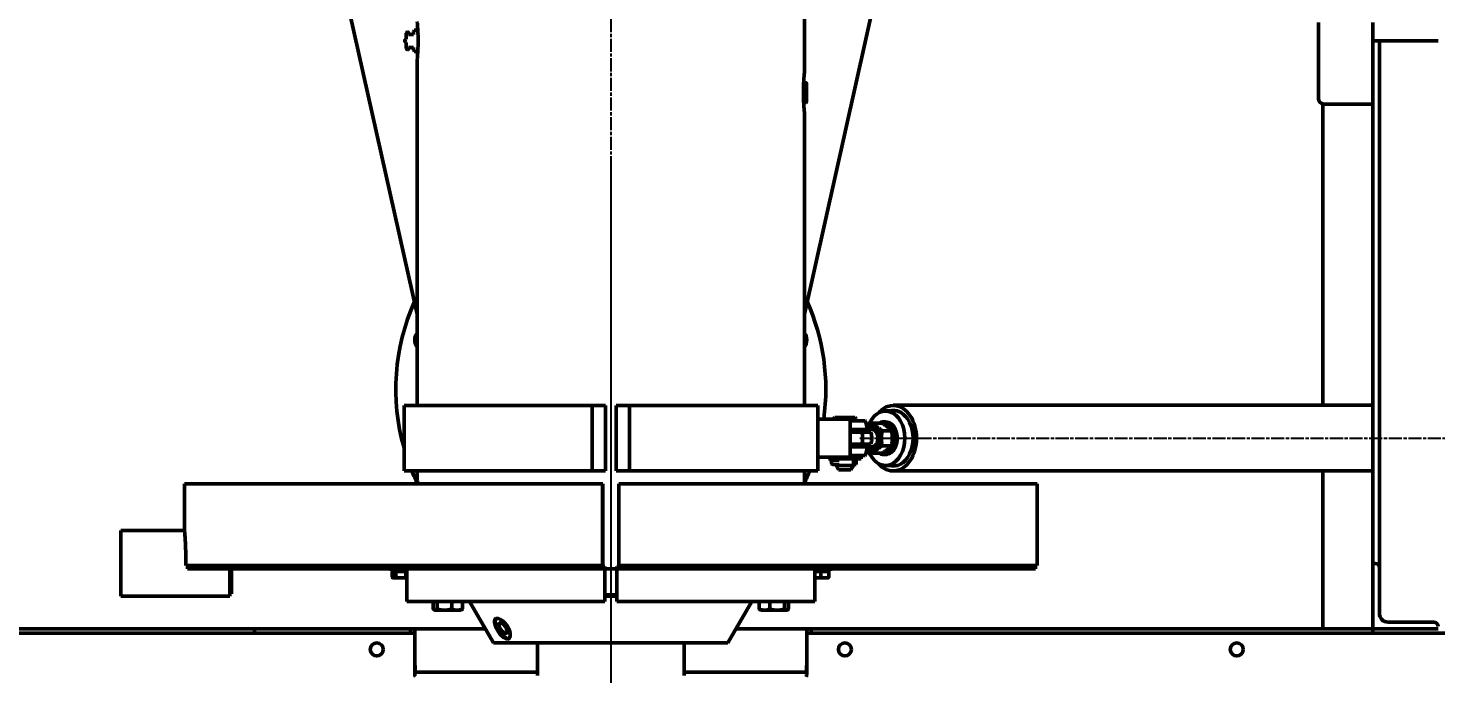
# Model space of a CAD drawing. Header units: millimetres. Extents: x 39335 to 110675, y -13954 to 36506.
# Drawn here: x 94486 to 95779, y 21186 to 21780 of the extents above; entities that cross this region are included whole.
import ezdxf

# ---------------------------------------------------------------- set-up
doc = ezdxf.new("R2010")
doc.units = ezdxf.units.MM
doc.linetypes.add('AM_ISO08W050', pattern=[18, 12, -1.5, 3, -1.5])
for name, color, linetype, lineweight in [('AM_0', 7, 'Continuous', 50), ('AM_7', 4, 'AM_ISO08W050', 25), ('AM_8', 1, 'Continuous', 25), ('RED', 1, 'Continuous', 9)]:
    doc.layers.add(name, color=color, linetype=linetype, lineweight=lineweight)
doc.styles.add('\\M+5B1EA\\M+5D7BC', font='', dxfattribs={"width": 0.667})
doc.styles.get('\\M+5B1EA\\M+5D7BC').set_extended_font_data('FangSong_GB2312')
doc.dimstyles.new('\\M+5B1EA\\M+5D7BC', dxfattribs={"dimscale": 35, "dimtxt": 3.5, "dimasz": 4, "dimexe": 2, "dimexo": 0, "dimtad": 1, "dimdec": 1, "dimdsep": 46, "dimtxsty": '\\M+5B1EA\\M+5D7BC', "dimcen": 0, "dimdle": 6, "dimazin": 2, "dimtfac": 1, "dimtdec": 1, "dimtmove": 0, "dimatfit": 3, "dimfxl": 0, "dimtolj": 1, "dimtzin": 0, "dimarcsym": 0})

# ---------------------------------------------------------------- blocks, each defined once
blk = doc.blocks.new('rgqwefw')
at = {"layer": 'AM_8'}
h = blk.add_hatch(dxfattribs=at)
h.set_pattern_fill('ANSI31', color=256, scale=508, angle=105.0002, style=0)
h.set_pattern_definition([(150.00025, (3729991.666, -134858.11), (-31.74976, -54.99275), [])])
edge = h.paths.add_edge_path()
edge.add_ellipse((3735361.9, -122154.5), major_axis=(0, 8224.6), ratio=0.047297, start_angle=88.80765, end_angle=88.87741)
edge.add_line((3734972.9, -121993.4), (3734621.9, -121993.4))
edge.add_ellipse((3735361.9, -121988.4), major_axis=(0, -15645.7), ratio=0.0472973, start_angle=269.98167, end_angle=270.01833, ccw=False)
edge.add_line((3734621.9, -121983.4), (3734972.9, -121983.4))
edge = h.paths.add_edge_path()
edge.add_ellipse((3735361.9, -122154.5), major_axis=(0, 8224.6), ratio=0.047297, start_angle=271.12259, end_angle=271.19235)
edge.add_line((3735750.8, -121983.4), (3736101.9, -121983.4))
edge.add_ellipse((3735361.9, -121988.4), major_axis=(0, -15645.7), ratio=0.0472973, start_angle=89.98167, end_angle=90.01833, ccw=False)
edge.add_line((3736101.9, -121993.4), (3735750.8, -121993.4))
at = {"layer": 'AM_0'}
for p, q in [((3735111.5, -122080.2), (3735184.1, -122404.5)), ((3735612.2, -122080.2), (3735539.7, -122404.5)), ((3735539.7, -122183.4), (3735539.7, -122088.4)), ((3735174, -122146.4), (3735174, -122151.9)), ((3735175.7, -122145.4), (3735175, -122145.4)), ((3735176, -122147.4), (3735176, -122145.7)), ((3735180.5, -122147.4), (3735176, -122147.4)), ((3735181.2, -122143.6), (3735180.5, -122144.9)), ((3735180.5, -122144.9), (3735180.5, -122147.4)), ((3735184.6, -122143.6), (3735181.2, -122143.6)), ((3736011.9, -122206.4), (3736011.9, -122136.4)), ((3736061.9, -122211.4), (3736061.9, -122136.4)), ((3735174, -122154.8), (3735174, -122160.4)), ((3735175, -122161.4), (3735175.7, -122161.4)), ((3735176, -122161.1), (3735176, -122159.4)), ((3735176, -122159.4), (3735180.5, -122159.4)), ((3735180.5, -122159.4), (3735180.5, -122161.9)), ((3736063.9, -122153.4), (3736061.9, -122153.4)), ((3736063.9, -122153.4), (3736067.9, -122153.4)), ((3736075.9, -122153.4), (3736067.9, -122153.4)), ((3736067.9, -122637.4), (3736067.9, -122153.4)), ((3736117.9, -122153.4), (3736075.9, -122153.4)), ((3736117.9, -122153.4), (3736121.9, -122153.4)), ((3735180.5, -122161.9), (3735181.2, -122163.2)), ((3735184.6, -122163.2), (3735181.2, -122163.2)), ((3735184.1, -122488.4), (3735184.1, -122170.9)), ((3735541.7, -122197.4), (3735538.8, -122197.4)), ((3735538.8, -122199.2), (3735541.7, -122199.2)), ((3735541.2, -122191.9), (3735539, -122191.9)), ((3735541.7, -122197.4), (3735541.7, -122192.4)), ((3735541.7, -122197.4), (3735541.7, -122199.2)), ((3735541.7, -122199.2), (3735541.7, -122202.6)), ((3735538.8, -122202.6), (3735541.7, -122202.6)), ((3735538.8, -122204.3), (3735541.7, -122204.3)), ((3735539, -122209.9), (3735541.2, -122209.9)), ((3735541.7, -122202.6), (3735541.7, -122204.3)), ((3735541.7, -122209.4), (3735541.7, -122204.3)), ((3736015.9, -122211.3), (3736015.9, -122488.2)), ((3736047.9, -122211.4), (3736016.9, -122211.4)), ((3736047.9, -122211.4), (3736061.9, -122211.4)), ((3736061.9, -122633.4), (3736061.9, -122211.4)), ((3735539.7, -122488.4), (3735539.7, -122218.4)), ((3735332.2, -122488.4), (3735171.9, -122488.4)), ((3735171.9, -122488.4), (3735171.9, -122548.4)), ((3735332.2, -122488.4), (3735344.9, -122488.4)), ((3735344.9, -122493.4), (3735344.9, -122488.4)), ((3735356.9, -122488.4), (3735344.9, -122488.4)), ((3735344.9, -122543.4), (3735344.9, -122493.4)), ((3735356.9, -122488.4), (3735356.9, -122493.4)), ((3735356.9, -122493.4), (3735356.9, -122543.4)), ((3735366.9, -122493.4), (3735366.9, -122488.4)), ((3735378.9, -122488.4), (3735366.9, -122488.4)), ((3735366.9, -122543.4), (3735366.9, -122493.4)), ((3735378.9, -122488.4), (3735378.9, -122493.4)), ((3735378.9, -122488.4), (3735391.5, -122488.4)), ((3735378.9, -122493.4), (3735378.9, -122543.4)), ((3735551.9, -122488.4), (3735391.5, -122488.4)), ((3735551.9, -122488.4), (3735551.9, -122548.4)), ((3735625.4, -122493.4), (3735614.3, -122493.4)), ((3736061.9, -122488.2), (3735621.4, -122488.2)), ((3735581.9, -122500.9), (3735551.9, -122500.9)), ((3735551.9, -122500.9), (3735551.9, -122535.9)), ((3735567.6, -122499.4), (3735566.3, -122500.7)), ((3735566.3, -122500.7), (3735587.3, -122500.7)), ((3735566.3, -122500.7), (3735566.3, -122500.9)), ((3735567.6, -122499.4), (3735586, -122499.4)), ((3735581.9, -122535.9), (3735581.9, -122500.9)), ((3735595.6, -122502.4), (3735581.9, -122502.4)), ((3735581.9, -122510.4), (3735597.5, -122510.4)), ((3735584.8, -122510.4), (3735584.8, -122511.4)), ((3735586, -122499.4), (3735587.3, -122500.7)), ((3735587.3, -122500.7), (3735587.3, -122502.4)), ((3735597.5, -122510.4), (3735601.7, -122510.4)), ((3735602.8, -122504.5), (3735611.1, -122504.5)), ((3735612.2, -122503.4), (3735614.3, -122503.4)), ((3735581.9, -122511.4), (3735587.2, -122511.4)), ((3735581.9, -122512.9), (3735592.6, -122512.9)), ((3735600.8, -122512.9), (3735592.6, -122512.9)), ((3735611.3, -122511.5), (3735619.6, -122511.5)), ((3735551.9, -122535.9), (3735581.9, -122535.9)), ((3735561.8, -122535.9), (3735561.8, -122537.4)), ((3735592.6, -122523.9), (3735581.9, -122523.9)), ((3735581.9, -122525.4), (3735587.2, -122525.4)), ((3735597.5, -122526.4), (3735581.9, -122526.4)), ((3735595.6, -122534.4), (3735581.9, -122534.4)), ((3735584.8, -122525.4), (3735584.8, -122526.4)), ((3735591.8, -122534.4), (3735591.8, -122537.4)), ((3735592.6, -122523.9), (3735600.8, -122523.9)), ((3735597.5, -122526.4), (3735601.7, -122526.4)), ((3735602.8, -122532.2), (3735611.1, -122532.2)), ((3735611.3, -122525.3), (3735619.6, -122525.3)), ((3735612.2, -122533.4), (3735614.3, -122533.4)), ((3735332.2, -122548.4), (3735171.9, -122548.4)), ((3735184.1, -122555.9), (3735184.1, -122548.4)), ((3735332.2, -122548.4), (3735344.9, -122548.4)), ((3735344.9, -122548.4), (3735344.9, -122543.4)), ((3735344.9, -122548.4), (3735356.9, -122548.4)), ((3735356.9, -122543.4), (3735356.9, -122548.4)), ((3735366.9, -122548.4), (3735366.9, -122543.4)), ((3735366.9, -122548.4), (3735378.9, -122548.4)), ((3735378.9, -122543.4), (3735378.9, -122548.4)), ((3735378.9, -122548.4), (3735391.5, -122548.4)), ((3735551.9, -122548.4), (3735391.5, -122548.4)), ((3735539.7, -122560.4), (3735539.7, -122548.4)), ((3735561.8, -122537.4), (3735591.8, -122537.4)), ((3735570.3, -122538.6), (3735566.4, -122538.6)), ((3735570.3, -122542.6), (3735566.4, -122542.6)), ((3735568.8, -122537.4), (3735568.8, -122538.6)), ((3735568.8, -122542.6), (3735568.8, -122543.4)), ((3735568.8, -122543.4), (3735584.8, -122543.4)), ((3735571.1, -122547.4), (3735568.8, -122543.4)), ((3735570.3, -122538.6), (3735571.4, -122538.6)), ((3735570.3, -122542.6), (3735571.4, -122542.6)), ((3735571.1, -122547.4), (3735582.5, -122547.4)), ((3735571.4, -122538.6), (3735571.5, -122538.6)), ((3735571.4, -122542.6), (3735571.5, -122542.6)), ((3735582.5, -122547.4), (3735584.8, -122543.4)), ((3735584.8, -122537.4), (3735584.8, -122543.4)), ((3735584.8, -122538.6), (3735585.7, -122538.6)), ((3735584.8, -122542.6), (3735585.7, -122542.6)), ((3735585.7, -122538.6), (3735587.2, -122538.6)), ((3735585.7, -122542.6), (3735587.2, -122542.6)), ((3735587.2, -122542.6), (3735587.2, -122538.6)), ((3735625.4, -122543.4), (3735614.3, -122543.4)), ((3736061.9, -122548.5), (3735621.4, -122548.5)), ((3736015.9, -122548.5), (3736015.9, -122693.4)), ((3734970.4, -122560.4), (3735354.3, -122560.4)), ((3734970.4, -122602.9), (3734970.4, -122560.4)), ((3735354.3, -122635.4), (3735354.3, -122560.4)), ((3735354.4, -122560.4), (3735354.3, -122560.4)), ((3735354.4, -122635.4), (3735354.4, -122560.4)), ((3735369.4, -122635.4), (3735369.4, -122560.4)), ((3735369.4, -122560.4), (3735753.4, -122560.4)), ((3735369.4, -122635.4), (3735369.4, -122560.4)), ((3735369.4, -122560.4), (3735369.4, -122560.4)), ((3735753.4, -122635.4), (3735753.4, -122560.4)), ((3734911.9, -122663.5), (3734911.9, -122603.2)), ((3734911.9, -122603.2), (3734970.4, -122603.2)), ((3734971.5, -122633.4), (3734971.5, -122635.4)), ((3734971.5, -122635.4), (3735354.3, -122635.4)), ((3734973, -122635.4), (3734973, -122638.4)), ((3734973, -122638.4), (3735354.4, -122638.4)), ((3735011.9, -122663.5), (3735011.9, -122638.4)), ((3735013.4, -122661.4), (3735013.4, -122638.4)), ((3735160.1, -122638.4), (3735160.1, -122640.4)), ((3735174.4, -122638.4), (3735174.4, -122668.4)), ((3735354.4, -122635.4), (3735354.3, -122635.4)), ((3735354.4, -122633.4), (3735354.4, -122638.4)), ((3735356.4, -122636.4), (3735354.4, -122636.4)), ((3735356.4, -122636.4), (3735356.4, -122668.4)), ((3735356.4, -122636.4), (3735356.4, -122668.4)), ((3735356.4, -122636.4), (3735356.4, -122636.4)), ((3735367.3, -122638.4), (3735356.4, -122638.4)), ((3735367.3, -122636.4), (3735367.4, -122636.4)), ((3735367.3, -122636.4), (3735367.3, -122668.4)), ((3735367.4, -122636.4), (3735367.4, -122668.4)), ((3735369.4, -122636.4), (3735367.4, -122636.4)), ((3735369.4, -122633.4), (3735369.4, -122638.4)), ((3735369.4, -122635.4), (3735753.4, -122635.4)), ((3735369.4, -122635.4), (3735369.4, -122635.4)), ((3735369.4, -122638.4), (3735751.9, -122638.4)), ((3735549.4, -122638.4), (3735549.4, -122668.4)), ((3735563.6, -122638.4), (3735563.6, -122640.4)), ((3735751.9, -122635.4), (3735751.9, -122638.4)), ((3736063.9, -122633.4), (3736061.9, -122633.4)), ((3736061.9, -122633.4), (3736061.9, -122693.4)), ((3736067.9, -122679.4), (3736067.9, -122637.4)), ((3735174.4, -122640.4), (3735160.1, -122640.4)), ((3735161, -122641), (3735161, -122646.1)), ((3735161, -122641), (3735164.5, -122641)), ((3735162.1, -122646.8), (3735161.5, -122646.4)), ((3735162.1, -122646.8), (3735162.8, -122646.8)), ((3735162.8, -122641), (3735162.8, -122640.4)), ((3735162.8, -122646.8), (3735169.1, -122646.8)), ((3735164.5, -122641), (3735173.7, -122641)), ((3735164.5, -122641), (3735164.5, -122646.1)), ((3735169.1, -122646.8), (3735174.4, -122646.8)), ((3735173.7, -122641), (3735174.4, -122641)), ((3735173.7, -122641), (3735173.7, -122646.1)), ((3735563.6, -122640.4), (3735549.4, -122640.4)), ((3735549.4, -122641), (3735554.8, -122641)), ((3735549.4, -122646.8), (3735550.5, -122646.8)), ((3735550.5, -122646.8), (3735558.4, -122646.8)), ((3735554.8, -122641), (3735554.8, -122646.1)), ((3735554.8, -122641), (3735562.1, -122641)), ((3735558.4, -122646.8), (3735561.6, -122646.8)), ((3735560.9, -122641), (3735560.9, -122640.4)), ((3735561.6, -122646.8), (3735561.6, -122646.7)), ((3735562.1, -122641), (3735562.1, -122646.1)), ((3734911.9, -122663.5), (3735011.9, -122663.5)), ((3735011.9, -122661.4), (3735013.4, -122661.4)), ((3735356.4, -122662.4), (3735367.3, -122662.4)), ((3735367.3, -122663.4), (3735356.4, -122663.4)), ((3735356.4, -122668.4), (3735174.4, -122668.4)), ((3735198.7, -122668.4), (3735198.7, -122675.3)), ((3735200.1, -122676.4), (3735199.7, -122676.1)), ((3735200.1, -122676.4), (3735200.5, -122676.4)), ((3735200.5, -122676.4), (3735209, -122676.4)), ((3735202.3, -122668.4), (3735202.3, -122675.3)), ((3735209, -122676.4), (3735220.6, -122676.4)), ((3735215.7, -122668.4), (3735215.7, -122675.3)), ((3735220.6, -122676.4), (3735224.1, -122676.4)), ((3735224.1, -122676.4), (3735224.6, -122676.1)), ((3735225.5, -122668.4), (3735225.5, -122675.3)), ((3735254.2, -122706.4), (3735232.2, -122668.4)), ((3735356.4, -122668.4), (3735356.4, -122668.4)), ((3735367.3, -122668.4), (3735367.4, -122668.4)), ((3735549.4, -122668.4), (3735367.4, -122668.4)), ((3735469.5, -122706.4), (3735491.5, -122668.4)), ((3735498.2, -122668.4), (3735498.2, -122675.3)), ((3735499.6, -122676.4), (3735499.1, -122676.1)), ((3735499.6, -122676.4), (3735503.1, -122676.4)), ((3735503.1, -122676.4), (3735514.7, -122676.4)), ((3735508, -122668.4), (3735508, -122675.3)), ((3735514.7, -122676.4), (3735523.2, -122676.4)), ((3735521.4, -122668.4), (3735521.4, -122675.3)), ((3735523.2, -122676.4), (3735523.6, -122676.4)), ((3735523.6, -122676.4), (3735524, -122676.1)), ((3735525, -122668.4), (3735525, -122675.3)), ((3736117.9, -122687.4), (3736075.9, -122687.4)), ((3734476.9, -122697.4), (3735181.9, -122697.4)), ((3734661.9, -122693.4), (3735034.6, -122693.4)), ((3735034.6, -122693.4), (3735034.6, -122696.4)), ((3735177.9, -122693.4), (3735034.6, -122693.4)), ((3735034.6, -122693.4), (3735034.6, -122696.4)), ((3735177.9, -122693.4), (3735181.9, -122693.4)), ((3735177.9, -122697.4), (3735177.9, -122693.4)), ((3735181.9, -122693.4), (3735246.7, -122693.4)), ((3735181.9, -122723.4), (3735181.9, -122693.4)), ((3735181.9, -122697.4), (3735181.9, -122728.4)), ((3735181.9, -122728.4), (3735181.9, -122697.4)), ((3735181.9, -122697.4), (3735181.9, -122697.4)), ((3735477, -122693.4), (3735541.8, -122693.4)), ((3735541.8, -122693.4), (3735545.8, -122693.4)), ((3735541.8, -122723.4), (3735541.8, -122693.4)), ((3735541.9, -122697.4), (3735541.8, -122697.4)), ((3735541.8, -122697.4), (3735541.8, -122728.4)), ((3735541.9, -122697.4), (3737417.8, -122697.4)), ((3735541.9, -122728.4), (3735541.9, -122697.4)), ((3735545.8, -122697.4), (3735545.8, -122693.4)), ((3736061.9, -122693.4), (3735545.8, -122693.4)), ((3736061.9, -122693.4), (3736121.9, -122693.4)), ((3736061.9, -122697.4), (3736061.9, -122693.4)), ((3735469.5, -122706.4), (3735254.2, -122706.4)), ((3735294.4, -122736.4), (3735294.4, -122706.4)), ((3735429.4, -122736.4), (3735429.4, -122706.4)), ((3735294.4, -122733.4), (3735182.1, -122733.4)), ((3735182.4, -122733.4), (3735294.4, -122733.4)), ((3735541.6, -122733.4), (3735429.4, -122733.4)), ((3735429.4, -122733.4), (3735541.3, -122733.4))]:
    blk.add_line(p, q, dxfattribs=at)
for centre in [(3735146.9, -122712.4), (3735576.9, -122712.4), (3735936.9, -122712.4)]:
    blk.add_circle(centre, 6, dxfattribs=at)
for centre, radius, start, end in [((3735175, -122146.4), 1, 90, 180), ((3735175.7, -122145.7), 0.3, 0, 90), ((3735174, -122153.4), 1.45, 90, 270), ((3735175, -122160.4), 1, 180, 270), ((3735175.7, -122161.1), 0.3, 270, 0), ((3735541.2, -122192.4), 0.5, 0, 90), ((3735541.2, -122209.4), 0.5, 270, 0), ((3736016.9, -122206.4), 5, 180, 270), ((3735361.9, -122473.4), 197.5, 155.9653, 195.8405), ((3735361.9, -122473.4), 197.5, 351.9961, 24.0347), ((3735192.8, -122428.1), 11, 142.8099, 217.1901), ((3735530.9, -122428.1), 11, 322.8099, 37.1901), ((3735576.8, -122518.4), 12.5, 26.1153, 34.0716), ((3735576.8, -122518.4), 12.5, 325.9284, 333.8847), ((3735361.9, -122473.4), 197.5, 202.318, 206.0522), ((3735361.9, -122473.4), 197.5, 334.1914, 337.682), ((3735566.4, -122540.6), 2, 90, 270), ((3736063.9, -122637.4), 4, 0, 90), ((3736075.9, -122679.4), 8, 180, 270), ((3736117.9, -122691.4), 4, 0, 90)]:
    blk.add_arc(centre, radius, start, end, dxfattribs=at)
for centre, major_axis, ratio, start_param, end_param in [((3735614.3, -122518.4), (0, -25), 0.707107, 5.162354, 10.545609), ((3735621.4, -122518.4), (0, -30.1), 0.707107, 5.592775, 10.115188), ((3735621.4, -122518.4), (0, -25.6), 0.707107, 6.05758, 9.650383), ((3735590.5, -122518.4), (8.38, 7.4), 0.361823, 5.859302, 7.484813), ((3735601.7, -122518.4), (0, -11.2), 0.707107, 3.921312, 3.939504), ((3735601.7, -122518.4), (0, -11.2), 0.707107, 5.691319, 10.016644), ((3735601.7, -122518.4), (0, -8), 0.707107, 6.280368, 9.427596), ((3735612.2, -122518.4), (0, -15), 0.707107, 5.890175, 9.817788), ((3735614.3, -122518.4), (0, -15), 0.707107, 0, 3.141593), ((3735576.8, -122518.4), (0, -23), 0.707107, 1.329326, 1.812267), ((3735590.5, -122518.4), (-8.38, 7.4), 0.361823, 1.939965, 3.565476), ((3735601.7, -122518.4), (0, -11.2), 0.707107, 5.485274, 5.503466), ((3735587.2, -122540.6), (0, 2), 0.707107, 0, 3.141593), ((3735262.9, -122692.9), (-6.1, 9.15), 0.433013, 0.093325, 3.052743), ((3735033.4, -122696.4), (0, 3), 0.414214, 4.372552, 4.712389), ((3735033.4, -122696.4), (0, 3), 0.414214, 4.372552, 4.712389), ((3735361.9, -122723.4), (128.7, -128.7), 0.978019, 3.938103, 3.993687), ((3735361.9, -122723.4), (128.7, 128.7), 0.978019, 5.431091, 5.486675)]:
    blk.add_ellipse(centre, major_axis=major_axis, ratio=ratio, start_param=start_param, end_param=end_param, dxfattribs=at)
blk.add_ellipse((3735262.9, -122692.9), major_axis=(3.17, -4.76), ratio=0.433013, dxfattribs=at)
for points, knots in [([(3735184.1, -122135.9), (3735184.1, -122135.9), (3735184.1, -122136), (3735184.1, -122136.4), (3735184.1, -122136.8), (3735184.2, -122137.7), (3735184.3, -122138.2), (3735184.4, -122139.5), (3735184.4, -122140.2), (3735184.5, -122141.8), (3735184.6, -122142.7), (3735184.7, -122144.6), (3735184.7, -122145.6), (3735184.8, -122147.8), (3735184.9, -122148.9), (3735184.9, -122151.1), (3735184.9, -122152.3), (3735184.9, -122154.5), (3735184.9, -122155.6), (3735184.9, -122157.9), (3735184.8, -122159), (3735184.7, -122161.2), (3735184.7, -122162.2), (3735184.6, -122164.1), (3735184.5, -122165), (3735184.4, -122166.5), (3735184.4, -122167.3), (3735184.3, -122168.6), (3735184.2, -122169.1), (3735184.1, -122170), (3735184.1, -122170.3), (3735184.1, -122170.8), (3735184.1, -122170.9), (3735184.1, -122170.9)], [13.193204, 13.193204, 13.193204, 13.193204, 13.523034, 13.523034, 13.852863, 13.852863, 14.182693, 14.182693, 14.512522, 14.512522, 14.842353, 14.842353, 15.172184, 15.172184, 15.502014, 15.502014, 15.831845, 15.831845, 16.161676, 16.161676, 16.491506, 16.491506, 16.821337, 16.821337, 17.151167, 17.151167, 17.480997, 17.480997, 17.810827, 17.810827, 18.140656, 18.140656, 18.470486, 18.470486, 18.470486, 18.470486]), ([(3735539.7, -122218.4), (3735539.7, -122218.4), (3735539.6, -122218.3), (3735539.6, -122217.8), (3735539.6, -122217.5), (3735539.5, -122216.6), (3735539.4, -122216.1), (3735539.3, -122214.8), (3735539.3, -122214), (3735539.2, -122212.5), (3735539.1, -122211.6), (3735539, -122209.7), (3735539, -122208.7), (3735538.9, -122206.5), (3735538.8, -122205.4), (3735538.8, -122203.1), (3735538.8, -122202), (3735538.8, -122199.8), (3735538.8, -122198.6), (3735538.8, -122196.4), (3735538.9, -122195.3), (3735539, -122193.1), (3735539, -122192.1), (3735539.1, -122190.2), (3735539.2, -122189.3), (3735539.3, -122187.7), (3735539.3, -122187), (3735539.4, -122185.7), (3735539.5, -122185.2), (3735539.6, -122184.3), (3735539.6, -122183.9), (3735539.6, -122183.5), (3735539.7, -122183.4), (3735539.7, -122183.4)], [2.638641, 2.638641, 2.638641, 2.638641, 2.96847, 2.96847, 3.2983, 3.2983, 3.62813, 3.62813, 3.957959, 3.957959, 4.28779, 4.28779, 4.61762, 4.61762, 4.947451, 4.947451, 5.277282, 5.277282, 5.607112, 5.607112, 5.936943, 5.936943, 6.266774, 6.266774, 6.596604, 6.596604, 6.926434, 6.926434, 7.256263, 7.256263, 7.586093, 7.586093, 7.915922, 7.915922, 7.915922, 7.915922]), ([(3735600.8, -122512.9), (3735601, -122513.7), (3735601.2, -122514.4), (3735601.4, -122515.9), (3735601.5, -122516.6), (3735601.6, -122518), (3735601.6, -122518.7), (3735601.5, -122520.2), (3735601.4, -122520.9), (3735601.2, -122522.3), (3735601, -122523.1), (3735600.8, -122523.9)], [2.7516499, 2.7516499, 2.7516499, 2.7516499, 2.907627, 2.907627, 3.0636041, 3.0636041, 3.2195812, 3.2195812, 3.3755583, 3.3755583, 3.5315354, 3.5315354, 3.5315354, 3.5315354]), ([(3735184.1, -122555.9), (3735184.1, -122555.9), (3735184.1, -122556), (3735184.1, -122556.4), (3735184.1, -122556.8), (3735184.2, -122557.7), (3735184.3, -122558.2), (3735184.4, -122559.3), (3735184.4, -122559.8), (3735184.4, -122560.4)], [7.915922, 7.915922, 7.915922, 7.915922, 8.245752, 8.245752, 8.575582, 8.575582, 8.905411, 8.905411, 9.14505, 9.14505, 9.14505, 9.14505]), ([(3734970.4, -122602.9), (3734970.4, -122602.9), (3734970.4, -122603.1), (3734970.4, -122603.8), (3734970.5, -122604.4), (3734970.6, -122606), (3734970.6, -122607), (3734970.8, -122609.2), (3734970.9, -122610.5), (3734971, -122613.2), (3734971.1, -122614.7), (3734971.2, -122618), (3734971.3, -122619.8), (3734971.4, -122623.6), (3734971.5, -122625.5), (3734971.5, -122629.5), (3734971.5, -122631.5), (3734971.5, -122633.4)], [-4.597577, -4.597577, -4.597577, -4.597577, -4.02288, -4.02288, -3.448183, -3.448183, -2.873487, -2.873487, -2.29879, -2.29879, -1.724092, -1.724092, -1.149395, -1.149395, -0.574697, -0.574697, 0, 0, 0, 0]), ([(3735266.9, -122702.9), (3735266.2, -122702.9), (3735265.4, -122702.7), (3735263.7, -122701.7), (3735262.8, -122701), (3735261.1, -122699.4), (3735260.2, -122698.3), (3735258.5, -122696), (3735257.8, -122694.8), (3735257.2, -122693.6), (3735256.5, -122692.4), (3735256, -122691.1), (3735255.2, -122688.7), (3735255, -122687.6), (3735255, -122685.8), (3735255.2, -122685.1), (3735256, -122684.1), (3735256.6, -122683.9), (3735258.1, -122683.9), (3735259, -122684.1), (3735260.9, -122685.1), (3735262, -122685.8), (3735264, -122687.6), (3735265, -122688.7), (3735266.8, -122691.1), (3735267.6, -122692.4), (3735268.7, -122694.8), (3735269.1, -122696), (3735269.6, -122698.3), (3735269.6, -122699.4), (3735269.4, -122701), (3735269.1, -122701.7), (3735268.2, -122702.7), (3735267.5, -122702.9), (3735266.9, -122702.9)], [5.027795, 5.027795, 5.027795, 5.027795, 5.429182, 5.429182, 5.83057, 5.83057, 6.231978, 6.231978, 6.633386, 6.633386, 6.633386, 7.061161, 7.061161, 7.488936, 7.488936, 7.916712, 7.916712, 8.344488, 8.344488, 8.772264, 8.772264, 9.200039, 9.200039, 9.627814, 9.627814, 10.055589, 10.055589, 10.456998, 10.456998, 10.858406, 10.858406, 11.259793, 11.259793, 11.661181, 11.661181, 11.661181, 11.661181]), ([(3735182.1, -122733.4), (3735182, -122733.4), (3735182, -122733.3), (3735182, -122732.8), (3735181.9, -122732.4), (3735181.9, -122731.5), (3735181.9, -122730.9), (3735181.9, -122729.7), (3735181.9, -122729), (3735181.9, -122728.4)], [-0.7536629, -0.7536629, -0.7536629, -0.7536629, -0.5651627, -0.5651627, -0.3766626, -0.3766626, -0.1883313, -0.1883313, 0, 0, 0, 0]), ([(3735181.9, -122728.4), (3735181.9, -122729.5), (3735181.9, -122730.7), (3735181.9, -122732.9), (3735181.9, -122734), (3735181.9, -122735.5), (3735181.9, -122736.2), (3735182, -122737.2), (3735182, -122737.4), (3735182.1, -122737.4)], [0, 0, 0, 0, 0.339024, 0.339024, 0.678047, 0.678047, 1.017243, 1.017243, 1.356439, 1.356439, 1.356439, 1.356439]), ([(3735541.6, -122737.4), (3735541.7, -122737.4), (3735541.7, -122737.2), (3735541.8, -122736.2), (3735541.8, -122735.5), (3735541.8, -122734), (3735541.8, -122732.9), (3735541.9, -122730.7), (3735541.9, -122729.5), (3735541.9, -122728.4)], [-1.356439, -1.356439, -1.356439, -1.356439, -1.017243, -1.017243, -0.678047, -0.678047, -0.339024, -0.339024, 0, 0, 0, 0]), ([(3735541.8, -122728.4), (3735541.8, -122729), (3735541.8, -122729.7), (3735541.8, -122730.9), (3735541.8, -122731.5), (3735541.8, -122732.4), (3735541.7, -122732.8), (3735541.7, -122733.3), (3735541.7, -122733.4), (3735541.6, -122733.4)], [-3.0155491, -3.0155491, -3.0155491, -3.0155491, -2.8272179, -2.8272179, -2.6388866, -2.6388866, -2.4503864, -2.4503864, -2.2618862, -2.2618862, -2.2618862, -2.2618862])]:
    blk.add_open_spline(points, degree=3, knots=knots, dxfattribs=at)
for points, weights in [([(3735594.7, -122510.9), (3735595, -122510.6), (3735595.2, -122510.4)], [1.0201809442, 1.02969824603, 1.03763114864]), ([(3735597.5, -122510.4), (3735596.9, -122506.9), (3735595.6, -122502.4)], [1.416407865, 1.35332616312, 1.24264068712]), ([(3735597.1, -122508.5), (3735599.3, -122506.7), (3735602.8, -122504.5)], [1.07535849934, 1.08976251854, 1]), ([(3735602.8, -122504.5), (3735605.6, -122508), (3735611.3, -122511.5)], [1, 1.15470053838, 1]), ([(3735619.6, -122511.5), (3735616.8, -122508), (3735611.1, -122504.5)], [1, 1.15470053838, 1]), ([(3735611.3, -122511.5), (3735609.8, -122518.4), (3735611.3, -122525.3)], [1, 1.15470053838, 1]), ([(3735619.6, -122525.3), (3735621, -122518.4), (3735619.6, -122511.5)], [1, 1.15470053838, 1]), ([(3735595.2, -122526.4), (3735595, -122526.1), (3735594.7, -122525.9)], [1.03763114864, 1.02969824603, 1.0201809442]), ([(3735595.6, -122534.4), (3735596.9, -122529.9), (3735597.5, -122526.4)], [1.24264068712, 1.35332616312, 1.416407865]), ([(3735602.8, -122532.2), (3735599.3, -122530.1), (3735597.1, -122528.3)], [1, 1.08976251854, 1.07535849934]), ([(3735611.3, -122525.3), (3735605.6, -122528.8), (3735602.8, -122532.2)], [1, 1.15470053838, 1]), ([(3735611.1, -122532.2), (3735616.8, -122528.8), (3735619.6, -122525.3)], [1, 1.15470053838, 1]), ([(3735161, -122646.1), (3735161.9, -122646.8), (3735162.8, -122646.8)], [1, 1.0379548493, 1]), ([(3735162.8, -122646.8), (3735163.6, -122646.8), (3735164.5, -122646.1)], [1, 1.0379548493, 1]), ([(3735164.5, -122646.1), (3735167, -122646.8), (3735169.1, -122646.8)], [1, 1.0379548493, 1]), ([(3735169.1, -122646.8), (3735171.2, -122646.8), (3735173.7, -122646.1)], [1, 1.0379548493, 1]), ([(3735173.7, -122646.1), (3735174, -122646.2), (3735174.4, -122646.4)], [1, 1.00842440495, 1.01310907176]), ([(3735549.4, -122646.7), (3735549.9, -122646.8), (3735550.5, -122646.8)], [1.01528468365, 1.01060612164, 1]), ([(3735550.5, -122646.8), (3735552.5, -122646.8), (3735554.8, -122646.1)], [1, 1.0379548493, 1]), ([(3735554.8, -122646.1), (3735556.7, -122646.8), (3735558.4, -122646.8)], [1, 1.0379548493, 1]), ([(3735558.4, -122646.8), (3735560.1, -122646.8), (3735562.1, -122646.1)], [1, 1.0379548493, 1]), ([(3735562.1, -122646.1), (3735561.8, -122646.6), (3735561.6, -122646.7)], [1, 1.02892942038, 1.01375847525]), ([(3735198.7, -122675.3), (3735199.7, -122676.4), (3735200.5, -122676.4)], [1, 1.0379548493, 1]), ([(3735200.5, -122676.4), (3735201.4, -122676.4), (3735202.3, -122675.3)], [1, 1.0379548493, 1]), ([(3735202.3, -122675.3), (3735205.9, -122676.4), (3735209, -122676.4)], [1, 1.0379548493, 1]), ([(3735209, -122676.4), (3735212.1, -122676.4), (3735215.7, -122675.3)], [1, 1.0379548493, 1]), ([(3735215.7, -122675.3), (3735218.3, -122676.4), (3735220.6, -122676.4)], [1, 1.0379548493, 1]), ([(3735220.6, -122676.4), (3735222.9, -122676.4), (3735225.5, -122675.3)], [1, 1.0379548493, 1]), ([(3735225.5, -122675.3), (3735225, -122675.9), (3735224.6, -122676.1)], [1, 1.01965956375, 1.01895290532]), ([(3735499.1, -122676.1), (3735498.7, -122675.9), (3735498.2, -122675.3)], [1.01895290532, 1.01965956375, 1]), ([(3735498.2, -122675.3), (3735500.8, -122676.4), (3735503.1, -122676.4)], [1, 1.0379548493, 1]), ([(3735503.1, -122676.4), (3735505.4, -122676.4), (3735508, -122675.3)], [1, 1.0379548493, 1]), ([(3735508, -122675.3), (3735511.6, -122676.4), (3735514.7, -122676.4)], [1, 1.0379548493, 1]), ([(3735514.7, -122676.4), (3735517.8, -122676.4), (3735521.4, -122675.3)], [1, 1.0379548493, 1]), ([(3735521.4, -122675.3), (3735522.3, -122676.4), (3735523.2, -122676.4)], [1, 1.0379548493, 1]), ([(3735523.2, -122676.4), (3735524, -122676.4), (3735525, -122675.3)], [1, 1.0379548493, 1])]:
    blk.add_rational_spline(points, weights, degree=2, dxfattribs=at)
at = {"layer": 'AM_7'}
for p, q in [((3735361.9, -119235.4), (3735361.9, -123173.8)), ((3735590.5, -122518.4), (3736349, -122518.4))]:
    blk.add_line(p, q, dxfattribs=at)
blk = doc.blocks.new('*D300')
at = {"layer": 'DEFPOINTS', "color": 0, "transparency": 16777216}
for p in [(95021.3, 21655.5), (101539.3, 19414.9), (95021.3, 18107.5)]:
    blk.add_point(p, dxfattribs=at)
at = {"layer": 'RED', "color": 0, "linetype": 'ByBlock', "lineweight": -2, "transparency": 16777216}
for p, q in [((95021.3, 21655.5), (95021.3, 18037.5)), ((101539.3, 19414.9), (101539.3, 18037.5)), ((101399.3, 18107.5), (95161.3, 18107.5))]:
    blk.add_line(p, q, dxfattribs=at)
at = {"layer": 'RED', "color": 0, "transparency": 16777216}
for points in [[(95161.3, 18130.8), (95161.3, 18084.1), (95021.3, 18107.5)], [(101399.3, 18130.8), (101399.3, 18084.1), (101539.3, 18107.5)]]:
    blk.add_solid(points, dxfattribs=at)
at = {"layer": 'RED', "color": 0, "transparency": 16777216, "insert": (98468.9, 18272.3), "char_height": 280, "attachment_point": 5, "style": '\\M+5B1EA\\M+5D7BC'}
blk.add_mtext('\\A1;6518', dxfattribs=at)

msp = doc.modelspace()

# ---------------------------------------------------------------- block references
at = {"layer": 'RED'}
msp.add_blockref('rgqwefw', (-3640340.58, 143921.29), dxfattribs=at)

# ---------------------------------------------------------------- dimensions: what is measured, and where the dimension line sits
dim = msp.add_linear_dim(base=(95021.27, 18107.45), p1=(101539.29, 19414.91), p2=(95021.27, 21655.5), dimstyle='\\M+5B1EA\\M+5D7BC', override={"dimtxt": 8, "dimdec": 0, "dimarcsym": 1}, dxfattribs=at)
dim.commit()
dim.dimension.update_dxf_attribs({"geometry": '*D300', "text_midpoint": (98468.87, 18107.45), "dimtype": 160})

doc.saveas('drawing.dxf')
